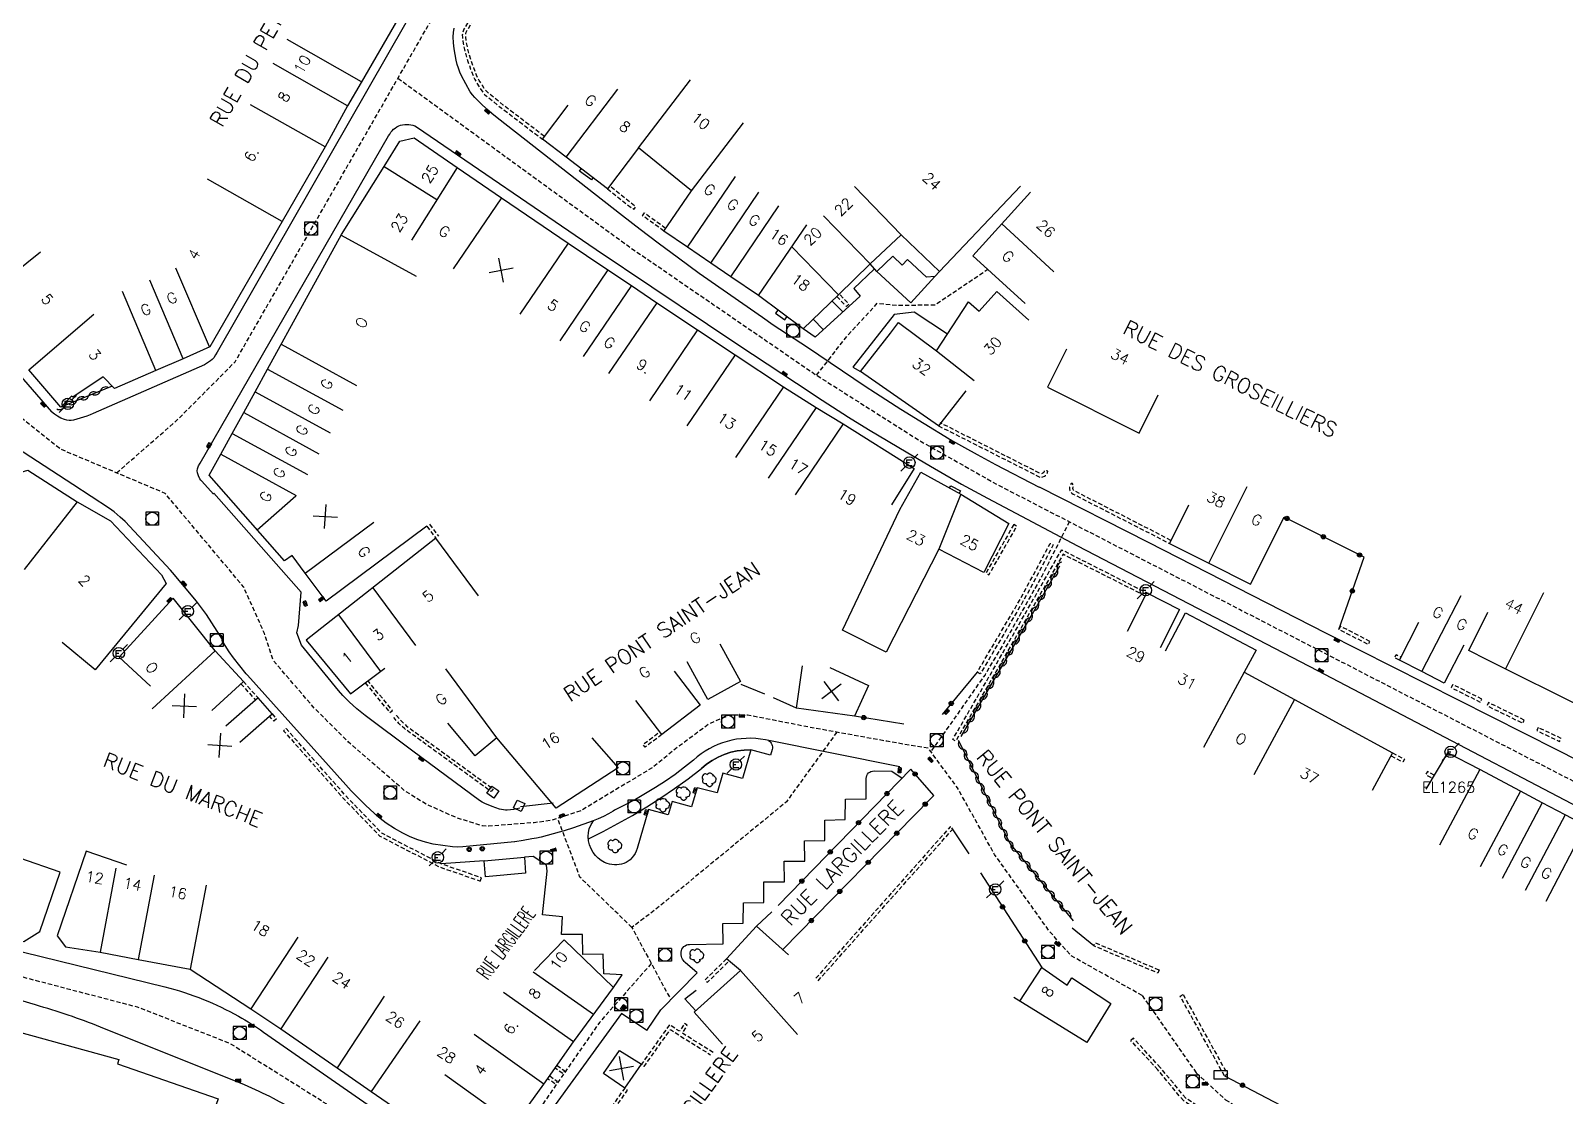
# Model space of a CAD drawing. Header units: millimetres. Extents: x 108000 to 119599, y 120002 to 124063.
# Drawn here: x 108152.3 to 108331.4, y 120738.2 to 120862.5 of the extents above; entities that cross this region are included whole.
import ezdxf
from ezdxf.enums import TextEntityAlignment as Align

# ---------------------------------------------------------------- set-up
doc = ezdxf.new("R2010")
doc.units = ezdxf.units.MM
doc.linetypes.add('DASHED', pattern=[0.75, 0.5, -0.25])
doc.layers.get('0').update_dxf_attribs({"linetype": 'CONTINUOUS'})
for name, color, linetype in [('W0001', 6, 'DASHED'), ('W0008', 7, 'CONTINUOUS'), ('W0100', 7, 'CONTINUOUS'), ('W0112', 1, 'DASHED'), ('W0300', 7, 'CONTINUOUS'), ('W0310', 3, 'CONTINUOUS'), ('W0322', 7, 'CONTINUOUS'), ('W0400', 7, 'CONTINUOUS'), ('W0420', 7, 'CONTINUOUS'), ('W0471', 7, 'CONTINUOUS'), ('W0984', 7, 'CONTINUOUS'), ('W0989', 7, 'CONTINUOUS'), ('W0991', 7, 'CONTINUOUS'), ('W1102', 7, 'CONTINUOUS'), ('W1471', 7, 'CONTINUOUS')]:
    doc.layers.add(name, color=color, linetype=linetype)
doc.styles.get("Standard").update_dxf_attribs({"font": 'romans.shx', "width": 0.85})

# ---------------------------------------------------------------- blocks, each defined once
blk = doc.blocks.new('t310o')
at = {"color": 0, "linetype": 'Continuous'}
for centre, start, end in [((-0.5, 0.38), 216.8699, 323.1304), ((0.5, -0.37), 36.8699, 143.1303)]:
    blk.add_arc(centre, 0.625, start, end, dxfattribs=at)
blk = doc.blocks.new('T400')
for p, q in [((-0.15, 0.3), (0.15, 0.3)), ((-0.15, -0.25), (-0.15, 0.3)), ((-0.15, 0.15), (0.15, 0.15)), ((-0.15, 0), (0.15, 0)), ((0.15, 0.3), (0.15, -0.25)), ((-0.15, -0.15), (0.15, -0.15)), ((-0.15, -0.25), (-0.15, -0.3)), ((-0.15, -0.3), (0.15, -0.3)), ((0.15, -0.3), (0.15, -0.25))]:
    blk.add_line(p, q)
blk = doc.blocks.new('T420')
for p, q in [((0.75, 0.75), (-0.75, 0.75)), ((-0.75, 0.75), (-0.75, -0.75)), ((0.75, 0.75), (0.75, -0.75)), ((0.75, -0.75), (-0.75, -0.75))]:
    blk.add_line(p, q)
blk.add_ellipse((0, 0), major_axis=(-0.53, 0.53), ratio=1, start_param=3.926991, end_param=10.210176)
blk = doc.blocks.new('T471')
for p, q in [((-0.333334, 0.333334), (-0.333334, -0.333334)), ((-0.333334, 0.333334), (0.333334, 0.333334)), ((-0.333334, 0), (0, 0)), ((0.500001, 0.500001), (1.000002, 1.000002)), ((-0.500001, -0.500001), (-1.000002, -1.000002)), ((-0.333334, -0.333334), (0.333334, -0.333334))]:
    blk.add_line(p, q)
blk.add_ellipse((0, 0), major_axis=(0.471405, 0.471405), ratio=1, start_param=5.4977871438, end_param=11.780972451)
blk = doc.blocks.new('t322o')
at = {"color": 0, "linetype": 'Continuous'}
for radius in [0.25, 0.15]:
    blk.add_circle((0, 0), radius, dxfattribs=at)
blk = doc.blocks.new('t112o')
at = {"color": 0, "linetype": 'Continuous'}
for p, q in [((-0.5, 0.5), (0.5, 0.5)), ((-0.5, -0.5), (-0.5, 0.5)), ((0.5, 0.5), (0.5, -0.5)), ((0.5, -0.5), (-0.5, -0.5))]:
    blk.add_line(p, q, dxfattribs=at)
blk = doc.blocks.new('T300')
for p, q in [((-0.8, 0.51), (-0.86, 0.34)), ((-0.86, 0.34), (-0.86, 0.17)), ((-0.86, 0.17), (-0.74, 0.06)), ((-0.69, 0.63), (-0.8, 0.51)), ((-0.8, -0.06), (-0.74, 0.06)), ((-0.74, 0.06), (-0.69, 0.11)), ((-0.57, 0.69), (-0.69, 0.63)), ((-0.46, 0.69), (-0.57, 0.69)), ((-0.29, 0.63), (-0.46, 0.69)), ((-0.29, 0.63), (-0.17, 0.74)), ((-0.23, 0.57), (-0.29, 0.63)), ((-0.17, 0.74), (-0.06, 0.8)), ((-0.06, 0.8), (0.06, 0.8)), ((0.06, 0.8), (0.23, 0.74)), ((0.23, 0.74), (0.34, 0.63)), ((0.34, 0.63), (0.4, 0.51)), ((0.46, 0.46), (0.34, 0.46)), ((0.4, 0.51), (0.4, 0.46)), ((0.57, 0.4), (0.46, 0.46)), ((0.57, 0.4), (0.69, 0.29)), ((0.69, 0.29), (0.74, 0.17)), ((0.74, 0.06), (0.69, -0.17)), ((0.74, 0.17), (0.74, 0.06)), ((-0.8, -0.17), (-0.8, -0.06)), ((-0.8, -0.23), (-0.8, -0.17)), ((-0.74, -0.34), (-0.8, -0.23)), ((-0.69, -0.4), (-0.74, -0.34)), ((-0.51, -0.46), (-0.69, -0.4)), ((-0.4, -0.46), (-0.51, -0.46)), ((-0.4, -0.46), (-0.34, -0.46)), ((-0.34, -0.46), (-0.34, -0.4)), ((-0.34, -0.51), (-0.34, -0.46)), ((-0.29, -0.63), (-0.34, -0.51)), ((-0.17, -0.74), (-0.29, -0.63)), ((-0.06, -0.8), (-0.17, -0.74)), ((0.06, -0.8), (-0.06, -0.8)), ((0.17, -0.74), (0.06, -0.8)), ((0.23, -0.69), (0.17, -0.74)), ((0.29, -0.46), (0.23, -0.46)), ((0.29, -0.63), (0.23, -0.69)), ((0.46, -0.4), (0.29, -0.46)), ((0.34, -0.51), (0.29, -0.63)), ((0.34, -0.51), (0.34, -0.46)), ((0.57, -0.34), (0.46, -0.4)), ((0.63, -0.29), (0.57, -0.34)), ((0.69, -0.17), (0.63, -0.29))]:
    blk.add_line(p, q)
blk = doc.blocks.new('t991o')
at = {"color": 0, "linetype": 'Continuous'}
for p, q in [((-1, 1), (1, -1)), ((-1, -1), (1, 1))]:
    blk.add_line(p, q, dxfattribs=at)
blk = doc.blocks.new('T1471')
at = {"color": 0, "linetype": 'Continuous', "flags": 128}
blk.add_lwpolyline([(-0.75, -0.5), (-0.75, 0.5), (0.75, 0.5), (0.75, -0.5), (-0.75, -0.5)], dxfattribs=at)

msp = doc.modelspace()

# ---------------------------------------------------------------- linework, layer by layer
at = {"layer": 'W0001', "flags": 128}
for points in [[(108162.31, 120810.94), (108169.47, 120817.2), (108176.14, 120823.91), (108191.07, 120849.91), (108201.99, 120868.92), (108211.72, 120885.85), (108213.35, 120888.39), (108214.64, 120890.33), (108216.59, 120892.71), (108221.12, 120897.87), (108246.85, 120926.94), (108252.55, 120933.37), (108257.43, 120938.65), (108263.56, 120944.44), (108268.83, 120949.06), (108268.83, 120949.06), (108274.21, 120953.06), (108278.5, 120956.34), (108281.66, 120958.63), (108286.41, 120962.3), (108299.69, 120958.36), (108313.19, 120952.45)], [(108282.02, 120749.95), (108273.73, 120754.58), (108271.17, 120757.47), (108264.78, 120766.42), (108260.46, 120774.18), (108257.07, 120778.79), (108252.2, 120779.62), (108243.06, 120781.28), (108235.94, 120782.67), (108233.79, 120782.64), (108231.47, 120781.65), (108228.02, 120779.09), (108224.81, 120776.52), (108221.31, 120774.41), (108216.48, 120771.5), (108212.99, 120770.37), (108211.06, 120770.12), (108205.7, 120769.7), (108205.01, 120769.74), (108201.92, 120770.71), (108198.48, 120772.26), (108195.98, 120773.8), (108189.39, 120779.51), (108185.39, 120783.48), (108180.58, 120789.06), (108179.57, 120792.2), (108177.14, 120797.62), (108167.97, 120808.55), (108155.82, 120813.68), (108146.78, 120820.82), (108140.83, 120828.44), (108133.71, 120839.23), (108128.04, 120847.58), (108122.99, 120854.02), (108116.26, 120861.13), (108100.79, 120875.84)], [(108195.14, 120857.01), (108222.34, 120837.2), (108243.99, 120822.35), (108256.2, 120814.61), (108265, 120809.64), (108269.9, 120807.1), (108293.36, 120795.03), (108327.68, 120777.37), (108348.56, 120766.63)], [(108243.99, 120822.35), (108247.73, 120827.08), (108251.11, 120830.74), (108253.38, 120830.51), (108257.82, 120830.56), (108264, 120834.71)], [(108273.51, 120805.24), (108270.31, 120798.9), (108266.61, 120792.34), (108263.67, 120787.39), (108259.52, 120781.47), (108257.43, 120778.55)], [(108246.37, 120780.68), (108240.48, 120772.55), (108225.22, 120759.99), (108222.45, 120757.9), (108226.99, 120749.47)], [(108222.45, 120757.9), (108216.39, 120763.76), (108213.87, 120770.39)], [(108207.39, 120709.98), (108207.97, 120714.93), (108208.84, 120722.3), (108190.84, 120734.76), (108175.49, 120744.37), (108164.76, 120748.58), (108152.37, 120751.81), (108135.01, 120756.86), (108117.83, 120762.25)], [(108224.72, 120753.68), (108218.67, 120746.81), (108205.71, 120728.15)]]:
    msp.add_lwpolyline(points, dxfattribs=at)
at = {"layer": 'W0001'}
msp.add_lwpolyline([(108282.02, 120749.95), (108288.32, 120740.92), (108291.74, 120737.79), (108298.81, 120733.53), (108308.85, 120727.71), (108322.21, 120721.38), (108333.44, 120716.15), (108342.14, 120712.95), (108348, 120711.8), (108355.95, 120710.33), (108362.38, 120707.69)], dxfattribs=at)
at = {"layer": 'W0008', "flags": 128}
for points in [[(108214.97, 120894.6), (108214.03, 120893.53), (108213.11, 120892.44), (108212.73, 120891.94), (108212.37, 120891.42), (108209.61, 120887.14), (108209.2, 120886.47), (108174.05, 120825.03)], [(108270.02, 120809.24), (108264.92, 120811.88), (108262.78, 120813.03), (108259.5, 120814.89), (108256.55, 120816.65), (108253.84, 120818.34), (108250.87, 120820.25), (108249.69, 120821.03), (108242.97, 120825.57), (108238.96, 120828.2), (108237.71, 120829.06), (108230.82, 120833.87), (108230.3, 120834.23), (108227.9, 120835.99), (108225.5, 120837.77), (108223.43, 120839.35), (108221.37, 120840.94), (108206.71, 120852.39), (108206.11, 120852.88), (108205.52, 120853.4), (108204.81, 120854.06), (108204.13, 120854.74), (108203.84, 120855.07), (108203.59, 120855.43), (108203.06, 120856.34), (108202.58, 120857.28), (108202.38, 120857.72), (108202.21, 120858.16), (108202.07, 120858.62), (108201.95, 120859.09), (108201.82, 120859.77), (108201.72, 120860.45), (108201.64, 120861.14), (108201.59, 120861.83), (108201.61, 120862.34), (108201.7, 120862.84)], [(108209.39, 120771.83), (108209.03, 120771.74), (108208.66, 120771.67), (108208.29, 120771.62), (108207.91, 120771.59), (108207.68, 120771.59), (108207.45, 120771.6), (108207.23, 120771.65), (108207.01, 120771.71), (108206.14, 120772.01), (108205.29, 120772.35), (108204.97, 120772.51), (108204.68, 120772.7), (108196.88, 120778.46), (108191.31, 120782.64), (108190.34, 120783.41), (108189.44, 120784.23), (108188.71, 120784.97), (108188.19, 120785.55), (108183.87, 120790.85), (108183.34, 120792.28), (108183.54, 120793.15), (108183.83, 120797.01), (108173.65, 120808.56), (108173.6, 120808.46), (108172.24, 120809.96), (108172.12, 120810.1), (108172.03, 120810.26), (108171.88, 120810.6), (108171.76, 120810.95), (108171.72, 120811.18), (108171.75, 120811.42), (108171.86, 120811.76), (108172.04, 120812.07), (108194.06, 120850.28), (108194.18, 120850.49), (108194.31, 120850.69), (108194.46, 120850.87), (108194.63, 120851.04), (108194.82, 120851.19), (108195.02, 120851.32), (108195.23, 120851.43), (108195.46, 120851.51), (108195.69, 120851.57), (108195.93, 120851.61), (108196.17, 120851.62), (108196.41, 120851.61), (108196.65, 120851.57), (108196.88, 120851.51), (108197.1, 120851.43), (108197.32, 120851.32), (108218.29, 120837.03), (108231.27, 120828.29), (108234.8, 120825.93), (108241.65, 120821.4), (108244.68, 120819.43), (108247.75, 120817.46), (108250.07, 120816.02), (108254.66, 120813.28), (108257.79, 120811.45), (108260.93, 120809.64), (108262.43, 120808.8), (108263.95, 120807.98), (108274.48, 120802.43), (108302.49, 120787.88), (108344.53, 120765.85)], [(108217.91, 120845.39), (108217.73, 120845.14), (108216.34, 120846.14), (108216.55, 120846.42)], [(108258.36, 120834.46), (108257.83, 120833.85), (108256.85, 120833.77), (108254.63, 120835.85), (108254.02, 120835.2), (108252.93, 120836.24), (108251.04, 120834.46), (108250.26, 120835.33)], [(108250.73, 120834.7), (108248.36, 120832.45), (108249.11, 120831.55), (108243.84, 120826.8), (108242.43, 120827.75)], [(108257.83, 120833.85), (108255.02, 120830.78), (108251.04, 120834.46)], [(108239.49, 120829.95), (108239.22, 120829.59), (108240.29, 120828.81), (108240.55, 120829.16)], [(108259.29, 120827.15), (108255.39, 120829.69), (108253.06, 120829.44), (108248.25, 120823.29), (108249.13, 120822.79)], [(108147.39, 120826.47), (108154.69, 120818.05)], [(108174.04, 120825.05), (108173.86, 120824.71), (108173.64, 120824.38), (108173.46, 120824.18), (108173.25, 120824.01), (108172.68, 120823.63), (108172.56, 120823.57), (108159.58, 120817.86), (108159.2, 120817.7), (108158.81, 120817.57), (108158.04, 120817.33), (108157.27, 120817.11), (108157.01, 120817.06), (108156.75, 120817.06), (108156.48, 120817.09), (108156.23, 120817.16), (108155.81, 120817.34), (108155.42, 120817.55), (108155.04, 120817.8), (108154.69, 120818.08)], [(108208.75, 120767.89), (108202.7, 120767.31), (108202.1, 120767.28), (108201.5, 120767.31), (108200.38, 120767.44), (108199.27, 120767.62), (108198.36, 120767.83), (108197.47, 120768.11), (108196.58, 120768.46), (108195.72, 120768.88), (108194.73, 120769.44), (108193.78, 120770.06), (108193.07, 120770.6), (108192.39, 120771.18), (108191.37, 120772.16), (108190.35, 120773.16), (108189.7, 120773.84), (108189.05, 120774.54), (108177.58, 120787.32), (108177.44, 120787.49), (108175.94, 120789.37), (108175.45, 120790.04), (108174.57, 120791.41), (108174.68, 120791.48), (108172.79, 120794.4), (108172.23, 120795.19), (108171.63, 120795.96), (108168.84, 120799.33), (108168.61, 120799.59), (108163.31, 120805.25), (108162.72, 120805.79), (108162.02, 120806.39), (108161.46, 120806.79), (108157.19, 120809.6), (108144.79, 120817.64)], [(108259.52, 120809.18), (108259.68, 120809.44), (108260.82, 120808.83), (108260.65, 120808.56)], [(108344.71, 120771.44), (108342.43, 120772.53), (108330.5, 120778.59), (108303.54, 120792.21), (108282.76, 120802.83), (108270.03, 120809.27)], [(108253.73, 120776.63), (108238.03, 120779.79), (108237.48, 120779.88), (108236.91, 120779.94), (108236.35, 120779.97), (108235.79, 120779.96), (108235.22, 120779.92), (108234.66, 120779.85), (108234.11, 120779.75), (108233.56, 120779.61), (108233.02, 120779.44), (108232.49, 120779.24), (108231.98, 120779.01), (108231.48, 120778.75), (108230.99, 120778.46), (108230.53, 120778.14), (108230.08, 120777.8), (108229.65, 120777.43), (108228.58, 120776.58), (108227.49, 120775.76), (108226.37, 120774.98), (108225.22, 120774.23), (108224.06, 120773.51), (108222.87, 120772.83), (108221.67, 120772.19), (108220.44, 120771.59), (108220.28, 120771.48), (108219.71, 120771.15), (108219.13, 120770.85), (108218.53, 120770.58), (108217.92, 120770.33), (108215.65, 120769.53), (108214.56, 120769.18), (108213.95, 120769.01), (108211.86, 120768.44), (108211.31, 120768.31), (108210.76, 120768.22), (108209.76, 120768.04), (108208.77, 120767.89)], [(108238.39, 120779.72), (108238.51, 120779.63), (108238.62, 120779.52), (108238.71, 120779.4), (108238.78, 120779.26), (108238.83, 120779.12), (108238.85, 120778.97), (108238.86, 120778.82), (108238.84, 120778.67), (108238.63, 120778.01), (108236.33, 120778.62), (108235.38, 120775.27), (108233.06, 120775.89), (108232.39, 120773.59), (108230.07, 120774.2), (108229.42, 120771.95), (108227.14, 120772.58), (108226.7, 120771.02), (108224.39, 120771.64), (108223.06, 120767.09), (108222.95, 120766.79), (108222.82, 120766.51), (108222.65, 120766.24), (108222.45, 120766), (108222.25, 120765.79), (108222.02, 120765.62), (108221.77, 120765.48), (108221.51, 120765.37), (108221.24, 120765.29), (108220.97, 120765.24), (108220.7, 120765.21), (108220.43, 120765.21), (108220.13, 120765.24), (108219.84, 120765.29), (108219.55, 120765.37), (108219.27, 120765.48), (108218.87, 120765.69), (108218.51, 120765.96), (108218.19, 120766.28), (108217.92, 120766.64), (108217.68, 120767.08), (108217.51, 120767.54), (108217.39, 120768.02), (108217.35, 120768.52), (108217.38, 120768.97), (108217.48, 120769.42), (108217.68, 120769.9), (108217.96, 120770.35)], [(108217.37, 120768.24), (108219.11, 120769.1), (108220.83, 120770.01), (108222.53, 120770.96), (108224.2, 120771.97), (108225.84, 120773.02), (108227.44, 120774.11), (108229.02, 120775.25), (108230.57, 120776.44)], [(108224.18, 120745.86), (108225.83, 120748.28), (108230.06, 120752.59), (108228.69, 120753.79), (108228.57, 120753.91), (108228.46, 120754.04), (108228.37, 120754.19), (108228.3, 120754.34), (108228.24, 120754.51), (108228.21, 120754.68), (108228.2, 120754.85), (108228.2, 120755.02), (108228.24, 120755.2), (108228.3, 120755.37), (108228.4, 120755.52), (108228.52, 120755.65), (108228.66, 120755.76), (108228.83, 120755.85), (108229, 120755.9), (108229.18, 120755.92), (108233.09, 120755.99), (108233.06, 120758.35), (108235.46, 120758.41), (108235.47, 120760.76), (108237.84, 120760.81), (108237.85, 120763.21), (108240.25, 120763.22), (108240.22, 120765.61), (108242.62, 120765.63), (108242.6, 120768), (108244.98, 120768.05), (108244.99, 120770.42), (108247.35, 120770.5), (108247.37, 120772.86), (108249.78, 120772.89), (108249.78, 120774.91), (108249.8, 120775.27), (108249.88, 120775.62), (108249.96, 120775.79), (108250.08, 120775.94), (108250.21, 120776.03), (108250.35, 120776.1), (108250.55, 120776.15), (108250.75, 120776.16), (108252.79, 120776.13), (108253.99, 120775.31)], [(108220.32, 120750.9), (108221.33, 120752.38), (108219.17, 120752.46), (108219.1, 120754.77), (108216.74, 120754.73), (108216.7, 120757.07), (108214.25, 120757.07), (108214.36, 120759.15), (108212.01, 120759.38), (108212.57, 120764.46), (108212.5, 120765.17), (108210.94, 120766.17), (108209.9, 120766.09), (108210.05, 120764.24), (108205.36, 120763.8), (108205.21, 120765.68), (108200.19, 120765.31)], [(108205.21, 120765.68), (108209.9, 120766.09)], [(108229.9, 120748.18), (108228.65, 120749.56), (108229.94, 120750.59)], [(108224.19, 120745.86), (108221.23, 120747.86), (108210.5, 120733.07)]]:
    msp.add_lwpolyline(points, dxfattribs=at)
msp.add_lwpolyline([(108236.33, 120778.62), (108235.54, 120778.6), (108234.76, 120778.5), (108233.99, 120778.33), (108233.24, 120778.09), (108232.51, 120777.77), (108231.82, 120777.39), (108231.17, 120776.94), (108230.57, 120776.44), (108231.17, 120776.94), (108231.82, 120777.39), (108232.51, 120777.77), (108233.24, 120778.09), (108233.99, 120778.33), (108234.76, 120778.5), (108235.54, 120778.6)], close=True, dxfattribs=at)
for points in [[(108133.66, 120759.96), (108147.29, 120756.01), (108167.95, 120750.95, -0.0361), (108172.44, 120749.5, -0.0312), (108176.53, 120747.53, -0.0247), (108179.47, 120745.69), (108199.07, 120732.04), (108205, 120728.16, 0.0318), (108211.31, 120724.66), (108246.91, 120707.39), (108264.6, 120698.85), (108271.32, 120695.64, -0.0166), (108276.5, 120693.02, -0.0392), (108283.05, 120688.62, -0.0319), (108287.81, 120684.35), (108305.51, 120666.28), (108322.05, 120649.55, 0.104), (108323.21, 120648.79, 0.1816), (108325.33, 120648.7, 0.135), (108326.28, 120649.37), (108331.66, 120655.4)], [(108205.04, 120710.79), (108205.34, 120714.03, 0.0284), (108205.45, 120717.73, 0.1112), (108204.58, 120721.24, 0.1173), (108203.37, 120722.68), (108192.69, 120730.1), (108186.26, 120734.57, 0.0326), (108180.6, 120737.94, 0.0237), (108177.22, 120739.51), (108160.44, 120746.27, 0.0236), (108152.83, 120748.85), (108136.22, 120753.77)]]:
    msp.add_lwpolyline(points, format="xyb", dxfattribs=at)
at = {"layer": 'W0100', "flags": 128}
for points in [[(108201.46, 120891.06), (108204.83, 120894.75), (108208.95, 120890.98), (108208.69, 120887.8), (108205.88, 120882.84), (108201.21, 120874.55), (108196.41, 120866.16), (108190.85, 120856.52), (108189.27, 120853.79), (108186.63, 120848.98), (108181.62, 120840.28), (108173.19, 120825.66), (108170.08, 120824.25), (108166.89, 120822.89), (108162.06, 120820.81), (108160.73, 120822.14), (108157.18, 120819.79), (108157.03, 120819.91), (108155.78, 120818.61), (108152.06, 120822.96)], [(108267.81, 120844.42), (108258.36, 120834.46), (108253.87, 120838.73), (108250.26, 120835.33), (108246.57, 120831.72), (108242.43, 120827.74), (108237.25, 120831.64), (108234.01, 120833.84), (108231.67, 120835.42), (108228.94, 120837.27), (108226.19, 120839.17), (108229.42, 120843.86), (108223.23, 120848.87), (108219.6, 120844.1), (108214.78, 120847.78), (108212, 120849.89), (108215.03, 120853.87)], [(108198.52, 120804.71), (108186.75, 120795.97), (108184.31, 120799.25), (108182.78, 120801.32), (108181.9, 120800.66), (108173.09, 120810.66), (108174.48, 120813.11), (108175.81, 120815.54), (108177.14, 120817.98), (108178.47, 120820.41), (108179.93, 120823.06), (108188.56, 120838.77), (108193.52, 120846.69), (108195.35, 120849.67), (108197.03, 120850.03), (108202.04, 120846.58), (108207.23, 120843.04), (108215.01, 120837.75), (108219.3, 120834.87), (108222.4, 120832.8), (108225.36, 120830.8), (108230.12, 120827.62), (108234.51, 120824.72), (108240.16, 120820.99), (108243.98, 120818.58), (108247.13, 120816.66), (108255.41, 120811.46), (108252.76, 120807.22)], [(108268.99, 120843.69), (108262.26, 120836.29), (108268.36, 120830.73)], [(108261.43, 120820.5), (108258.24, 120816.44), (108249.13, 120822.79), (108252.63, 120827.25), (108253.59, 120828.51), (108258, 120825.17), (108261.75, 120830.9), (108262.98, 120829.83), (108265.06, 120832.13), (108268.77, 120828.78)], [(108273.19, 120825.4), (108270.96, 120820.93), (108281.66, 120815.57), (108283.89, 120820.05)], [(108109.83, 120781.63), (108113.81, 120788.8), (108124.26, 120802.25), (108128.23, 120806.13), (108131.45, 120809.25), (108138.62, 120815.69), (108142.53, 120817.26), (108148.74, 120813.41), (108148.85, 120813.26), (108148.92, 120813.09), (108148.93, 120812.9), (108148.87, 120812.73), (108148.7, 120812.39), (108150.51, 120810.82), (108151.93, 120811.26), (108157.7, 120807.58), (108161.61, 120805.36), (108167.56, 120799.03), (108168.1, 120798.02), (108159.82, 120787.95), (108155.96, 120791.13)], [(108253.74, 120806.67), (108256.17, 120811.04), (108260.84, 120808.44), (108266.45, 120805.04), (108263.53, 120799.3), (108258.27, 120802.05), (108252.12, 120790.02), (108247.05, 120792.57), (108253.74, 120806.67)], [(108287.44, 120807.19), (108285.2, 120802.72), (108289.81, 120800.41), (108294.66, 120797.97), (108298.59, 120805.79)], [(108204.56, 120796.59), (108199.55, 120803.32), (108184.43, 120791.43), (108189.62, 120785.17), (108193.63, 120788.15)], [(108173.42, 120783.22), (108177.1, 120786.6), (108173.8, 120790.18), (108168.91, 120796.32), (108162.59, 120789.43), (108166.27, 120786.05)], [(108280.3, 120792.48), (108282.56, 120796.94), (108286.39, 120794.98), (108284.1, 120790.53)], [(108284.74, 120790.19), (108287.08, 120794.61), (108295.32, 120790.25), (108293.92, 120787.67), (108299.81, 120784.48), (108311.23, 120778.29), (108308.85, 120773.89)], [(108336.24, 120787.75), (108334.01, 120783.27), (108322.29, 120789.12), (108320.14, 120790.2), (108322.38, 120794.67)], [(108319.58, 120790.84), (108317.28, 120786.4), (108314.67, 120787.75), (108312.05, 120789.08), (108314.31, 120793.54)], [(108232.71, 120790.98), (108235.12, 120786.61), (108231.32, 120784.5), (108228.9, 120788.88)], [(108227.39, 120787.8), (108230.44, 120783.84), (108225.95, 120780.4), (108222.91, 120784.36)], [(108245.57, 120788.24), (108250.09, 120786.11), (108248.42, 120782.55), (108241.68, 120783.47), (108242.36, 120788.42)], [(108176.69, 120779.53), (108180.46, 120782.81), (108178.83, 120784.68), (108175.05, 120781.4)], [(108217.77, 120780.02), (108220.85, 120776.53), (108213.62, 120771.8), (108206.69, 120780.04), (108204.17, 120777.92), (108200.95, 120781.74)], [(108334.92, 120763.56), (108337.22, 120768), (108333.76, 120769.8), (108331.38, 120771.04), (108328.72, 120772.45), (108326.16, 120773.81), (108321.44, 120776.32), (108317.67, 120778.27), (108315.11, 120774.03)], [(108143.4, 120763.61), (108142.1, 120758.78), (108151.46, 120756.26), (108153.33, 120757.42), (108155.73, 120764.33), (108151.01, 120765.97)], [(108163.5, 120765.18), (108158.77, 120766.81), (108155.37, 120756.93), (108156.35, 120755.64), (108160.39, 120754.99), (108164.82, 120754.17), (108170.89, 120753.02), (108177.99, 120748.38), (108181.48, 120746.07), (108188.04, 120741.49), (108192, 120738.76), (108199.99, 120733.25), (108199.44, 120732.47), (108204.22, 120729.09)], [(108233.04, 120744.28), (108229.71, 120748), (108235.12, 120752.85), (108233.49, 120754.23), (108237.01, 120758.03), (108240.75, 120754.71)], [(108204.14, 120728.51), (108208.74, 120734.84), (108212.18, 120739.61), (108215.65, 120744.54), (108220.32, 120750.9), (108214.55, 120756.46), (108211.08, 120752.86)], [(108267.73, 120749.27), (108270.31, 120753.23), (108273.27, 120751.16), (108273.82, 120752), (108274.17, 120751.77)], [(108137.9, 120744.08), (108139.23, 120748.9), (108162.58, 120742.47), (108162.42, 120741.99), (108174.14, 120737.89), (108172.49, 120733.17)], [(108221.61, 120739.13), (108219.15, 120740.84), (108221.01, 120743.55), (108223.56, 120741.92)]]:
    msp.add_lwpolyline(points, dxfattribs=at)
at = {"layer": 'W0100'}
msp.add_lwpolyline([(108273.82, 120752), (108278.35, 120749.03), (108275.55, 120744.47)], dxfattribs=at)
at = {"layer": 'W0112'}
for p, q in [((108286.44, 120749.89), (108286.79, 120750.08)), ((108291.62, 120740.57), (108286.44, 120749.89)), ((108280.99, 120744.97), (108280.69, 120744.7))]:
    msp.add_line(p, q, dxfattribs=at)
at = {"layer": 'W0112', "flags": 128}
for points in [[(108212.24, 120850.21), (108207.42, 120853.87), (108205.71, 120855.24), (108205.54, 120855.4), (108205.39, 120855.58), (108205, 120856.15), (108204.64, 120856.74), (108204.47, 120857.05), (108204.33, 120857.37), (108204, 120858.21), (108203.7, 120859.06), (108203.48, 120859.74), (108203.31, 120860.43), (108203.16, 120861.13), (108203.06, 120861.83), (108203.05, 120862.01), (108203.07, 120862.19), (108203.12, 120862.36), (108203.2, 120862.53), (108207.31, 120869.72), (108206.96, 120869.91), (108202.85, 120862.72), (108202.75, 120862.5), (108202.68, 120862.27), (108202.65, 120862.03), (108202.66, 120861.78), (108202.77, 120861.06), (108202.92, 120860.34), (108203.1, 120859.63), (108203.32, 120858.94), (108203.63, 120858.07), (108203.96, 120857.22), (108204.11, 120856.87), (108204.29, 120856.54), (108204.66, 120855.93), (108205.07, 120855.34), (108205.25, 120855.12), (108205.46, 120854.93), (108207.18, 120853.56), (108212, 120849.89)], [(108219.6, 120844.1), (108222.67, 120841.68), (108222.92, 120842), (108219.84, 120844.42)], [(108226.19, 120839.17), (108223.7, 120840.96), (108223.93, 120841.29), (108226.42, 120839.5)], [(108246.37, 120831.53), (108247.5, 120830.37), (108247.79, 120830.65), (108246.66, 120831.81)], [(108258.24, 120816.44), (108270.08, 120810.45), (108270.15, 120810.43), (108270.22, 120810.43), (108270.42, 120810.48), (108270.6, 120810.55), (108270.74, 120810.64), (108270.86, 120810.77), (108270.95, 120810.95), (108271, 120811.15), (108270.6, 120811.2), (108270.58, 120811.09), (108270.52, 120810.99), (108270.43, 120810.91), (108270.2, 120810.83), (108258.42, 120816.8)], [(108285.38, 120803.07), (108274.15, 120808.82), (108274.06, 120808.87), (108274, 120808.94), (108273.95, 120809.02), (108273.93, 120809.11), (108273.94, 120809.2), (108273.96, 120809.28), (108274.01, 120809.36), (108274.07, 120809.42), (108273.83, 120809.74), (108273.69, 120809.61), (108273.6, 120809.45), (108273.54, 120809.27), (108273.53, 120809.08), (108273.58, 120808.88), (108273.67, 120808.71), (108273.8, 120808.56), (108273.97, 120808.46), (108285.2, 120802.72)], [(108198.52, 120804.71), (108199.55, 120803.32)], [(108198.84, 120804.95), (108199.87, 120803.56)], [(108282.41, 120796.57), (108272.78, 120801.44), (108264.94, 120787.72), (108260.25, 120779.64), (108259.91, 120779.84), (108264.59, 120787.92), (108272.62, 120801.97), (108282.59, 120796.93)], [(108312.05, 120789.08), (108311.49, 120789.37), (108311.68, 120789.73), (108312.23, 120789.44)], [(108176.8, 120786.33), (108178.53, 120784.42)], [(108177.1, 120786.6), (108178.83, 120784.68)], [(108191.33, 120786.44), (108194.19, 120782.96), (108194.5, 120783.21), (108191.65, 120786.67)], [(108180.46, 120782.81), (108180.96, 120782.24), (108180.66, 120781.98), (108180.16, 120782.54)], [(108225.95, 120780.4), (108224, 120778.93), (108223.76, 120779.25), (108225.71, 120780.72)], [(108311.23, 120778.29), (108312.63, 120777.52), (108312.44, 120777.17), (108311.04, 120777.94)], [(108316.1, 120775.67), (108315.31, 120776.09), (108315.12, 120775.73), (108315.89, 120775.33)], [(108244.18, 120751.66), (108259.92, 120769.38), (108259.62, 120769.65), (108243.89, 120751.93)], [(108233.49, 120754.23), (108230.99, 120751.77), (108231.27, 120751.49), (108233.77, 120753.95)], [(108231.95, 120743.3), (108228.34, 120745.55), (108228.92, 120746.49), (108228.59, 120746.7), (108228.01, 120745.77), (108226.84, 120746.53), (108223.56, 120741.92), (108223.89, 120741.68), (108226.95, 120745.98), (108228.13, 120745.22), (108231.64, 120743.03)], [(108213.72, 120741.8), (108214.61, 120741.17), (108214.38, 120740.84), (108213.49, 120741.47)], [(108212.86, 120740.57), (108213.73, 120739.95), (108213.5, 120739.63), (108212.62, 120740.24)]]:
    msp.add_lwpolyline(points, dxfattribs=at)
for points in [[(108267.03, 120804.91), (108263.78, 120799.25), (108264.13, 120799.05), (108267.38, 120804.71)], [(108263.12, 120787.49), (108262.77, 120787.69), (108267.85, 120796.3), (108271.29, 120802.72), (108271.64, 120802.53), (108268.2, 120796.1)], [(108308.6, 120791.28), (108305.16, 120793.04), (108304.97, 120792.68), (108308.41, 120790.93)], [(108321.68, 120784.54), (108318.27, 120786.24), (108318.09, 120785.89), (108321.5, 120784.18)], [(108326.62, 120782.09), (108322.45, 120784.13), (108322.28, 120783.77), (108326.44, 120781.73)], [(108206.25, 120774.07), (108206.01, 120773.75), (108195.89, 120781.1), (108195.26, 120781.7), (108194.69, 120782.37), (108194.99, 120782.63), (108195.55, 120781.97), (108196.15, 120781.4)], [(108204.76, 120763.31), (108204.89, 120763.69), (108200.19, 120765.31), (108193.27, 120768.88), (108189.05, 120773.26), (108182.09, 120781.1), (108181.79, 120780.84), (108188.76, 120772.98), (108193.03, 120768.55), (108200.03, 120764.94)], [(108328.24, 120781.23), (108328.07, 120780.87), (108330.74, 120779.59), (108330.92, 120779.95)], [(108284, 120752.94), (108283.84, 120752.57), (108276.36, 120755.74), (108276.52, 120756.11)], [(108219.53, 120735.5), (108221.94, 120738.9), (108221.61, 120739.13), (108219.2, 120735.73)]]:
    msp.add_lwpolyline(points, close=True, dxfattribs=at)
at = {"layer": 'W0112'}
for points in [[(108286.79, 120750.08), (108291.97, 120740.77), (108291.62, 120740.57)], [(108292.55, 120733.87), (108286.83, 120737.68), (108283.83, 120741.28), (108280.69, 120744.7)], [(108292.77, 120734.2), (108287.1, 120737.98), (108284.13, 120741.54), (108280.99, 120744.97)]]:
    msp.add_lwpolyline(points, dxfattribs=at)
at = {"layer": 'W0310', "flags": 128}
for points in [[(108161.8, 120821.08), (108155.78, 120818.61)], [(108260.9, 120780.16), (108269.2, 120794.5), (108272.4, 120800.1)], [(108274.01, 120758.67), (108266.61, 120767.68), (108260.56, 120779.72)]]:
    msp.add_lwpolyline(points, dxfattribs=at)
at = {"layer": 'W0322'}
msp.add_line((108291.62, 120740.58), (108302.25, 120735.02), dxfattribs=at)
at = {"layer": 'W0322', "flags": 128}
for points in [[(108247.03, 120829.77), (108245.83, 120831)], [(108244.77, 120827.69), (108243.62, 120828.89)], [(108304.97, 120792.68), (108307.92, 120801.09), (108298.59, 120805.79)], [(108262.77, 120787.69), (108258.66, 120782.76)], [(108237.96, 120785.11), (108235.19, 120786.24)], [(108241.68, 120783.47), (108238.97, 120784.7)], [(108254.21, 120781.63), (108248.42, 120782.55)], [(108240.07, 120755.31), (108257.3, 120772.9), (108257.69, 120773.31), (108255.01, 120776.38), (108239.51, 120760.44)], [(108213.26, 120772.39), (108209.46, 120771.97)], [(108259.77, 120769.51), (108261.8, 120766.5)], [(108263.13, 120764.27), (108270.31, 120753.23)], [(108237.01, 120758.03), (108238.77, 120759.7)], [(108276.36, 120755.74), (108273.83, 120757.81)]]:
    msp.add_lwpolyline(points, dxfattribs=at)
at = {"layer": 'W1102'}
for p, q in [((108162.21, 120764.82), (108160.39, 120754.99)), ((108166.69, 120763.99), (108164.82, 120754.17)), ((108172.75, 120762.84), (108170.89, 120753.02)), ((108183.46, 120756.75), (108177.99, 120748.38)), ((108186.95, 120754.44), (108181.48, 120746.07)), ((108193.52, 120749.86), (108188.04, 120741.49)), ((108275.55, 120744.47), (108267.03, 120749.7)), ((108197.68, 120746.98), (108192, 120738.76))]:
    msp.add_line(p, q, dxfattribs=at)
at = {"layer": 'W1102', "flags": 128}
for points in [[(108190.9, 120856.6), (108182.2, 120861.53)], [(108189.27, 120853.79), (108180.57, 120858.72)], [(108214.78, 120847.78), (108220.83, 120855.73)], [(108223.23, 120848.87), (108229.29, 120856.83)], [(108186.63, 120848.98), (108177.93, 120853.9)], [(108229.42, 120843.86), (108235.48, 120851.81)], [(108193.52, 120846.69), (108199.69, 120842.83)], [(108202.04, 120846.58), (108196.73, 120838.1)], [(108181.62, 120840.28), (108172.93, 120845.21)], [(108228.94, 120837.27), (108234.55, 120845.55)], [(108207.23, 120843.04), (108201.6, 120834.77)], [(108231.67, 120835.42), (108237.28, 120843.7)], [(108253.87, 120838.73), (108248.42, 120844.35)], [(108234.01, 120833.84), (108239.61, 120842.12)], [(108250.26, 120835.33), (108244.82, 120840.95)], [(108237.25, 120831.64), (108242.87, 120839.9)], [(108271.72, 120834.42), (108267.59, 120838.2), (108265.63, 120839.99)], [(108188.51, 120838.69), (108197.28, 120833.89)], [(108215.01, 120837.75), (108209.38, 120829.48)], [(108145.61, 120830.48), (108153.41, 120836.75)], [(108246.57, 120831.72), (108241.13, 120837.34)], [(108173.14, 120825.64), (108169.23, 120834.84)], [(108219.65, 120834.63), (108214.03, 120826.36)], [(108166.89, 120822.89), (108162.98, 120832.1)], [(108170.08, 120824.25), (108166.17, 120833.45)], [(108222.4, 120832.8), (108216.77, 120824.53)], [(108225.36, 120830.8), (108219.74, 120822.53)], [(108152.06, 120822.96), (108159.65, 120829.47)], [(108230.12, 120827.62), (108224.5, 120819.36)], [(108181.52, 120825.95), (108190.29, 120821.15)], [(108258, 120825.17), (108262.39, 120821.73)], [(108179.93, 120823.06), (108188.7, 120818.26)], [(108234.51, 120824.72), (108228.88, 120816.45)], [(108178.47, 120820.41), (108187.24, 120815.61)], [(108240.16, 120820.99), (108234.54, 120812.72)], [(108177.14, 120817.98), (108185.91, 120813.18)], [(108243.98, 120818.58), (108238.36, 120810.31)], [(108247.13, 120816.66), (108241.51, 120808.39)], [(108175.81, 120815.54), (108184.58, 120810.74)], [(108174.48, 120813.11), (108183.26, 120808.32)], [(108289.81, 120800.41), (108294.28, 120809.35)], [(108157.7, 120807.58), (108151.51, 120799.67)], [(108183.21, 120808.24), (108178.72, 120804.27)], [(108260.84, 120808.44), (108258.27, 120802.05)], [(108184.31, 120799.25), (108192.34, 120805.21)], [(108192.2, 120797.54), (108197.21, 120790.8)], [(108314.67, 120787.75), (108319.26, 120796.63)], [(108324.43, 120788.04), (108328.89, 120796.99)], [(108188.19, 120794.38), (108193.11, 120787.76)], [(108173.8, 120790.18), (108166.44, 120783.42)], [(108206.69, 120780.04), (108200.73, 120788.06)], [(108293.92, 120787.67), (108289.16, 120778.88)], [(108299.81, 120784.48), (108295.05, 120775.69)], [(108321.44, 120776.32), (108316.74, 120767.5)], [(108326.16, 120773.81), (108321.47, 120764.98)], [(108328.72, 120772.45), (108324.03, 120763.62)], [(108331.38, 120771.04), (108326.72, 120762.2)], [(108333.76, 120769.8), (108329.14, 120760.93)], [(108217.98, 120747.72), (108210.92, 120752.69)], [(108235.12, 120752.85), (108241.79, 120745.39)], [(108215.65, 120744.54), (108207.48, 120750.3)], [(108212.18, 120739.61), (108204.03, 120745.41)], [(108208.74, 120734.84), (108200.63, 120740.68)], [(108221.61, 120739.13), (108223.56, 120741.92)]]:
    msp.add_lwpolyline(points, dxfattribs=at)

# ---------------------------------------------------------------- block references
at = {"layer": 'W0112'}
for p, rotation in [((108206.22, 120773.69), 325.8632895089414), ((108209.3, 120772.1), 334.945405129061)]:
    msp.add_blockref('t112o', p, dxfattribs=dict(at, rotation=rotation))
at = {"layer": 'W0300'}
for p in [(108231.52, 120775.12), (108226.09, 120772.16), (108228.49, 120773.52), (108220.51, 120767.39), (108230.07, 120754.58)]:
    msp.add_blockref('T300', p, dxfattribs=at)
at = {"layer": 'W0310'}
for p, rotation in [((108157.64, 120819.37), 202.2716350614955), ((108159.03, 120819.94), 202.2716350614955), ((108160.41, 120820.51), 202.2716350614955), ((108156.25, 120818.8), 202.2716350614955), ((108272.14, 120799.65), 60.26920430924723), ((108270.65, 120797.04), 60.26920430924723), ((108271.4, 120798.34), 60.26920430924723), ((108269.91, 120795.74), 60.26920430924723), ((108269.16, 120794.44), 59.94058551071898), ((108267.66, 120791.84), 59.94058551071898), ((108268.41, 120793.14), 59.94058551071898), ((108266.91, 120790.54), 59.94058551071898), ((108266.16, 120789.24), 59.94058551071898), ((108264.66, 120786.65), 59.94058551071898), ((108265.41, 120787.95), 59.94058551071898), ((108263.9, 120785.35), 59.94058551071898), ((108262.4, 120782.75), 59.94058551071898), ((108263.15, 120784.05), 59.94058551071898), ((108261.65, 120781.45), 59.94058551071898), ((108261.07, 120778.71), 116.6704692452441), ((108261.74, 120777.37), 116.6704692452441), ((108262.42, 120776.03), 116.6704692452441), ((108263.09, 120774.69), 116.6704692452441), ((108263.76, 120773.35), 116.6704692452441), ((108264.44, 120772.01), 116.6704692452441), ((108265.11, 120770.67), 116.6704692452441), ((108265.78, 120769.33), 116.6704692452441), ((108266.46, 120767.98), 116.6704692452441), ((108267.34, 120766.78), 129.4005360550432), ((108268.3, 120765.62), 129.4005360550432), ((108269.25, 120764.47), 129.4005360550432), ((108270.2, 120763.31), 129.4005360550432), ((108271.15, 120762.15), 129.4005360550432), ((108272.1, 120760.99), 129.4005360550432), ((108273.06, 120759.83), 129.4005360550432)]:
    msp.add_blockref('t310o', p, dxfattribs=dict(at, rotation=rotation))
at = {"layer": 'W0322'}
for p, rotation in [((108298.91, 120805.63), 153.3030446511732), ((108303.16, 120803.49), 153.3030446511732), ((108307.4, 120801.36), 153.3030446511732), ((108306.55, 120797.17), 70.67040970440294), ((108259.73, 120784.04), 230.1819401299877), ((108249.52, 120782.38), 170.9412439852464), ((108255.51, 120775.8), 131.1680208049739), ((108252.23, 120773.52), 225.7940996669069), ((108256.69, 120772.28), 45.60344088905446), ((108248.92, 120770.12), 225.7940996669069), ((108253.37, 120768.89), 45.60344088905446), ((108203.46, 120767), 278.2273186031882), ((108204.99, 120767.08), 278.2273186031882), ((108245.61, 120766.71), 225.7940996669069), ((108250.04, 120765.49), 45.60344088905446), ((108242.29, 120763.31), 225.7940996669069), ((108246.72, 120762.1), 45.60344088905446), ((108265.72, 120760.29), 303.0147631084703), ((108243.4, 120758.7), 45.60344088905446), ((108268.31, 120756.31), 303.0147631084703), ((108293.73, 120739.48), 332.4137635218557)]:
    msp.add_blockref('t322o', p, dxfattribs=dict(at, rotation=rotation))
at = {"layer": 'W0400'}
for p, rotation in [((108205.59, 120853.13), 48.48212683974402), ((108202.16, 120848.22), 235.6853054093725), ((108240.26, 120822.5), 236.5821417694922), ((108153.74, 120818.92), 40.91972167547566), ((108173.1, 120814.16), 330.0685972700184), ((108259.83, 120814.53), 239.9366979033448), ((108170.16, 120797.97), 219.6110235497712), ((108168.49, 120796.08), 137.4342979761233), ((108186.2, 120796.21), 306.6135326536453), ((108184.32, 120795.68), 200.1472034954801), ((108304.74, 120791.43), 243.196032011703), ((108302.86, 120787.85), 242.4292067249871), ((108235.29, 120782.58), 265.2808737065134), ((108259.21, 120783.05), 315.9712025266788), ((108197.86, 120777.54), 233.586654932159), ((108253.71, 120776.24), 176.0824193170405), ((108257.32, 120777.45), 221.9581868463699), ((108229.82, 120773.86), 163.7911725192057), ((108192.94, 120770.9), 230.1641831617629), ((108214.29, 120770.93), 291.4127897285396), ((108224.13, 120771.28), 163.6585738579252), ((108213.31, 120766.93), 103.2463035315356), ((108272.12, 120755.97), 229.7324646024539), ((108221.42, 120748.53), 144.684690958155), ((108178.05, 120746.4), 90.09152573903054), ((108176.52, 120740.03), 90.09152573903054), ((108289.36, 120739.63), 90)]:
    msp.add_blockref('T400', p, dxfattribs=dict(at, rotation=rotation))
at = {"layer": 'W0420'}
for p in [(108184.99, 120839.45), (108241.25, 120827.52), (108258.06, 120813.3), (108166.46, 120805.59), (108173.98, 120791.42), (108302.95, 120789.64), (108233.66, 120781.9), (108258.02, 120779.72), (108221.41, 120776.46), (108194.24, 120773.63), (108222.72, 120772), (108212.44, 120766.03), (108226.31, 120754.69), (108271.01, 120755.03), (108221.19, 120748.92), (108283.57, 120748.95), (108222.96, 120747.55), (108287.92, 120739.91)]:
    msp.add_blockref('T420', p, dxfattribs=at)
at = {"layer": 'W0420', "rotation": 0.0915257390305755}
msp.add_blockref('T420', (108176.66, 120745.57), dxfattribs=at)
at = {"layer": 'W0471'}
for p in [(108156.61, 120818.99), (108254.84, 120812.14), (108282.43, 120797.25), (108170.62, 120794.79), (108162.56, 120789.9), (108318.03, 120778.38), (108234.59, 120776.9), (108199.79, 120766.07), (108264.86, 120762.33)]:
    msp.add_blockref('T471', p, dxfattribs=at)
at = {"layer": 'W0991'}
for p, rotation in [((108207.19, 120834.6), 55.78911270632318), ((108186.66, 120805.85), 41.40779490581075), ((108245.74, 120785.48), 82.24137579492991), ((108170.21, 120783.75), 42.60253322251051), ((108174.36, 120779.15), 41.02701953897574), ((108221.23, 120741.45), 325.0101720877925)]:
    msp.add_blockref('t991o', p, dxfattribs=dict(at, rotation=rotation))
at = {"layer": 'W1471'}
msp.add_blockref('T1471', (108291.17, 120740.68), dxfattribs=at)

# ---------------------------------------------------------------- texts
at = {"layer": 'W0984'}
msp.add_text('EL1265', height=1.25, dxfattribs=at).set_placement((108317.79, 120774.25), align=Align.MIDDLE)
at = {"layer": 'W0989'}
for s, rotation, p in [('RUE DU PETIT PACHY', 60.2881, (108180.04, 120862.45)), ('RUE DES GROSEILLIERS', 333.4336, (108292.31, 120821.91)), ('RUE PONT SAINT-JEAN', 34.0277, (108225.93, 120792.43)), ('RUE DU MARCHE', 338.4654, (108170.03, 120773.95)), ('RUE PONT SAINT-JEAN', 309.4006, (108271.8, 120767.84)), ('RUE LARGILLERE', 45.7941, (108247, 120765.44)), ('RUE LARGILLERE', 54.043, (108228.59, 120735.89))]:
    msp.add_text(s, height=1.75, rotation=rotation, dxfattribs=at).set_placement(p, align=Align.MIDDLE)
at = {"layer": 'W0989', "width": 0.5}
msp.add_text('RUE LARGILLERE', height=1.75, rotation=54.043, dxfattribs=at).set_placement((108207.74, 120756.08), align=Align.MIDDLE)
at = {"layer": 'W0991'}
for s, rotation, p in [('10', 59.8712, (108183.98, 120858.63)), ('8', 61.293, (108181.85, 120854.82)), ('G', 322.6969, (108217.63, 120854.4)), ('8', 322.6969, (108221.64, 120851.34)), ('10', 320.9982, (108230.48, 120852.01)), ('6.', 60.064, (108178.04, 120848.09)), ('25', 58.3217, (108198.87, 120845.84)), ('G', 325.4327, (108231.52, 120843.99)), ('24', 316.4897, (108257.45, 120844.97)), ('G', 325.4327, (108234.23, 120842.24)), ('22', 43.3161, (108247.14, 120842)), ('23', 57.9496, (108195.32, 120840.14)), ('G', 325.4327, (108236.75, 120840.42)), ('G', 325.655, (108200.57, 120839.11)), ('16', 325.7684, (108239.63, 120838.48)), ('20', 44.3281, (108243.56, 120838.56)), ('26', 317.5197, (108270.79, 120839.45)), ('4', 60.0122, (108171.34, 120836.45)), ('G', 317.5197, (108266.36, 120836.21)), ('18', 323.093, (108242.16, 120833.17)), ('5', 310.6218, (108154.22, 120831.19)), ('G', 23.0222, (108165.7, 120829.99)), ('G', 24.4428, (108168.75, 120831.34)), ('5', 326.1095, (108213.24, 120830.5)), ('O', 61.2114, (108190.89, 120828.47)), ('G', 326.2535, (108216.95, 120828.02)), ('G', 326.2535, (108219.84, 120826.13)), ('30', 47.9232, (108264.56, 120825.78)), ('3', 310.4858, (108159.76, 120824.73)), ('34', 333.4336, (108279.44, 120824.51)), ('9.', 326.2657, (108223.85, 120823.39)), ('32', 325.149, (108256.27, 120823.34)), ('G', 61.3593, (108186.82, 120821.3)), ('11', 326.4939, (108228.44, 120820.34)), ('G', 61.3593, (108185.32, 120818.35)), ('13', 326.6086, (108233.51, 120817)), ('G', 61.3593, (108183.93, 120815.92)), ('15', 327.7004, (108238.33, 120813.87)), ('G', 61.3593, (108182.65, 120813.43)), ('17', 328.6443, (108241.87, 120811.67)), ('G', 61.3593, (108181.27, 120810.94)), ('19', 327.8732, (108247.57, 120808.12)), ('38', 333.4054, (108290.64, 120807.82)), ('G', 61.3593, (108179.7, 120808.17)), ('G', 333.303, (108295.38, 120805.45)), ('23', 332.4449, (108255.62, 120803.37)), ('25', 332.4449, (108261.88, 120802.8)), ('G', 306.6135, (108191.2, 120801.73)), ('2', 313.2195, (108158.56, 120798.38)), ('5', 38.1939, (108198.66, 120796.56)), ('G', 333.0939, (108316.54, 120794.65)), ('44', 333.3648, (108325.42, 120795.38)), ('3', 38.1939, (108192.85, 120792.06)), ('G', 333.0939, (108319.31, 120793.26)), ('G', 28.925, (108229.84, 120791.68)), ('1', 38.1939, (108189.23, 120789.38)), ('29', 332.8164, (108281.29, 120789.73)), ('O', 308.5308, (108166.42, 120788.21)), ('G', 37.509, (108223.93, 120787.67)), ('31', 332.102, (108287.26, 120786.59)), ('G', 40.0862, (108200.19, 120784.53)), ('16', 33.1608, (108212.94, 120779.69)), ('O', 331.5477, (108293.56, 120779.9)), ('37', 331.5477, (108301.54, 120775.58)), ('G', 331.9789, (108320.64, 120768.82)), ('G', 331.9789, (108324.11, 120766.96)), ('G', 331.9789, (108326.78, 120765.5)), ('12', 350.7737, (108159.74, 120763.71)), ('G', 331.9789, (108329.22, 120764.23)), ('14', 349.5148, (108164.16, 120762.94)), ('16', 349.2744, (108169.44, 120761.94)), ('18', 326.8117, (108179.09, 120757.81)), ('22', 326.5271, (108184.42, 120754.31)), ('10', 53.7416, (108213.91, 120754)), ('24', 325.1095, (108188.6, 120751.71)), ('8', 53.7416, (108211.11, 120750.18)), ('7', 41.8006, (108242.04, 120749.64)), ('8', 58.4674, (108270.98, 120750.41)), ('26', 325.3351, (108194.85, 120747.12)), ('6.', 54.2615, (108208.32, 120746.27)), ('5', 41.8006, (108237.11, 120745.24)), ('28', 325.4057, (108200.82, 120743)), ('4', 54.2615, (108204.78, 120741.3))]:
    msp.add_text(s, height=1.25, rotation=rotation, dxfattribs=at).set_placement(p, align=Align.MIDDLE)

doc.saveas('drawing.dxf')
